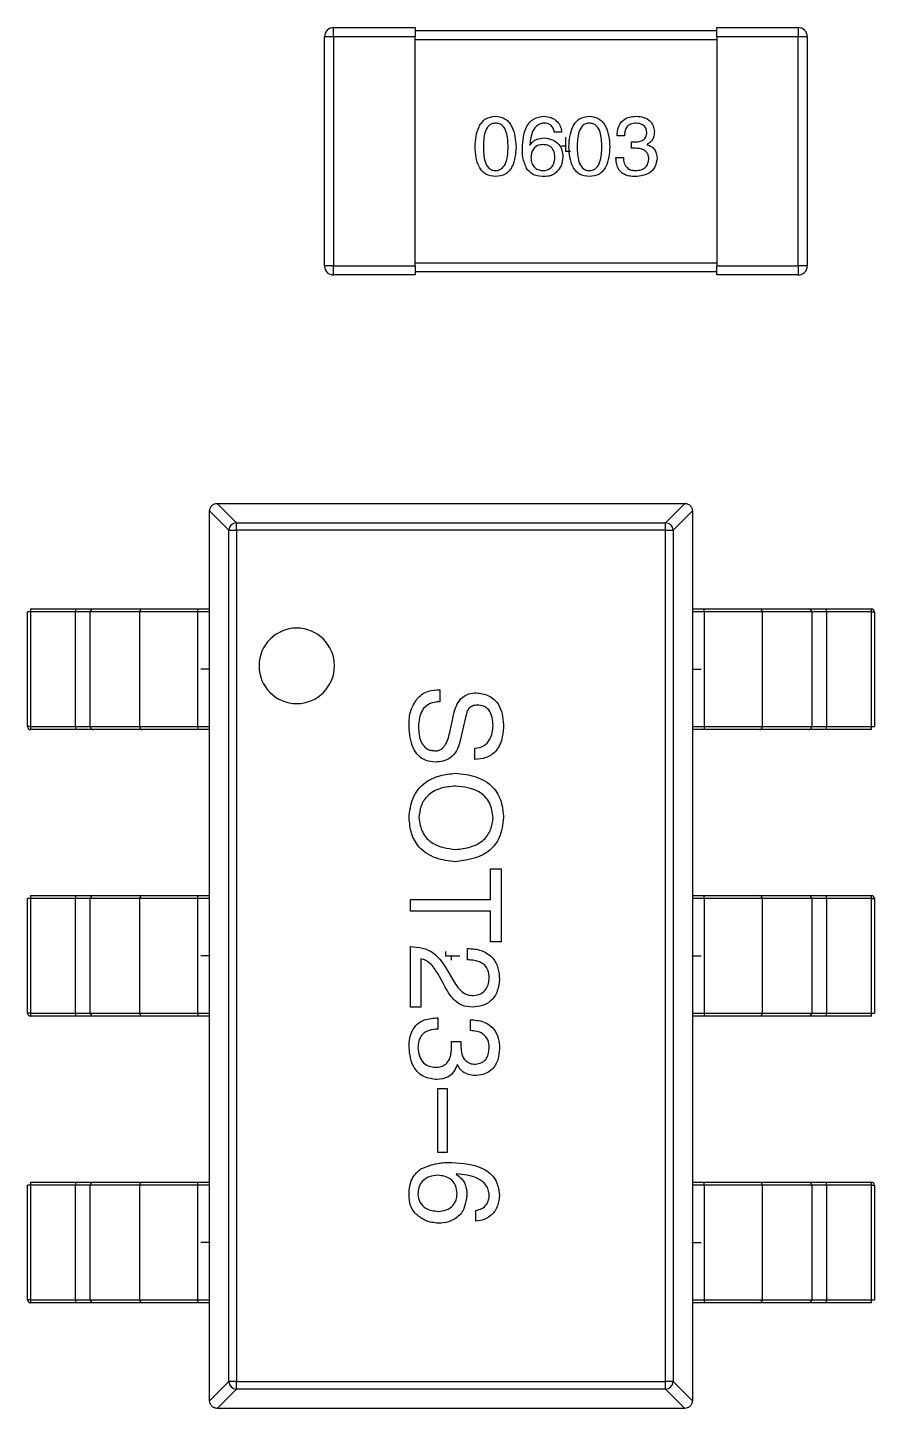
# Model space of a CAD drawing. Header units: millimetres. Extents: x 0 to 841, y 0 to 2287.
# Drawn here: x 305.58 to 311.19, y 326.28 to 335.43 of the extents above; entities that cross this region are included whole.
import ezdxf

# ---------------------------------------------------------------- set-up
doc = ezdxf.new("R2010")
doc.units = ezdxf.units.MM
doc.header["$PDSIZE"] = -1

msp = doc.modelspace()

# ---------------------------------------------------------------- linework, layer by layer
at = {"color": 7, "linetype": 'Continuous', "lineweight": 25}
for p, q in [((307.61, 335.3696), (307.61, 335.4296)), ((307.61, 335.4296), (308.15, 335.4296)), ((308.15, 335.4296), (308.15, 335.3696)), ((308.15, 335.4096), (310.15, 335.4096)), ((310.15, 335.4296), (310.69, 335.4296)), ((310.15, 335.3696), (310.15, 335.4296)), ((310.69, 335.4296), (310.69, 335.3696)), ((307.55, 333.8496), (307.55, 335.3696)), ((307.61, 335.3696), (307.55, 335.3696)), ((307.61, 335.3696), (307.61, 333.8496)), ((308.15, 335.3696), (307.61, 335.3696)), ((308.15, 333.8496), (308.15, 335.3696)), ((310.15, 335.3496), (308.15, 335.3496)), ((310.69, 335.3696), (310.15, 335.3696)), ((310.15, 335.3696), (310.15, 333.8496)), ((310.69, 333.8496), (310.69, 335.3696)), ((310.75, 335.3696), (310.69, 335.3696)), ((310.75, 335.3696), (310.75, 333.8496)), ((309.1211, 334.7372), (309.073, 334.7372)), ((309.5373, 334.7132), (309.4892, 334.7132)), ((309.5854, 334.6717), (309.6116, 334.6717)), ((309.5854, 334.6301), (309.5854, 334.6717)), ((308.9112, 334.652), (308.9134, 334.6498)), ((309.6095, 334.6301), (309.5854, 334.6301)), ((309.6882, 334.6564), (309.6882, 334.6542)), ((309.4805, 334.5689), (309.5308, 334.5689)), ((307.61, 333.8496), (307.55, 333.8496)), ((307.61, 333.7896), (307.61, 333.8496)), ((307.61, 333.8496), (308.15, 333.8496)), ((308.15, 333.8696), (310.15, 333.8696)), ((308.15, 333.8496), (308.15, 333.7896)), ((310.15, 333.8496), (310.69, 333.8496)), ((310.15, 333.7896), (310.15, 333.8496)), ((310.75, 333.8496), (310.69, 333.8496)), ((310.69, 333.8496), (310.69, 333.7896)), ((308.15, 333.7896), (307.61, 333.7896)), ((310.15, 333.8096), (308.15, 333.8096)), ((310.69, 333.7896), (310.15, 333.7896)), ((306.9162, 332.0984), (306.788, 332.2266)), ((306.788, 326.3257), (306.788, 332.2257)), ((306.8371, 332.2757), (306.9652, 332.1475)), ((306.838, 332.2757), (309.938, 332.2757)), ((309.8107, 332.1475), (309.9389, 332.2757)), ((309.988, 332.2266), (309.8598, 332.0984)), ((309.988, 332.2257), (309.988, 326.3257)), ((306.9652, 332.0984), (306.9652, 332.1475)), ((306.9652, 332.1475), (309.8107, 332.1475)), ((309.8107, 332.0984), (309.8107, 332.1475)), ((306.9162, 332.0984), (306.9652, 332.0984)), ((306.9162, 326.453), (306.9162, 332.0984)), ((306.9652, 332.0984), (306.9652, 326.453)), ((309.8107, 332.0984), (306.9652, 332.0984)), ((309.8107, 332.0984), (309.8598, 332.0984)), ((309.8107, 326.453), (309.8107, 332.0984)), ((309.8598, 332.0984), (309.8598, 326.453)), ((305.6011, 331.5757), (305.9001, 331.5757)), ((305.9001, 331.5757), (306.0154, 331.5757)), ((306.0154, 331.5757), (306.3435, 331.5757)), ((306.3435, 331.5757), (306.71, 331.5757)), ((306.71, 331.5557), (306.71, 331.5757)), ((306.71, 331.5757), (306.788, 331.5757)), ((309.988, 331.5757), (310.0659, 331.5757)), ((310.0659, 331.5557), (310.0659, 331.5757)), ((310.0659, 331.5757), (310.4324, 331.5757)), ((310.4324, 331.5757), (310.7605, 331.5757)), ((310.7605, 331.5757), (310.8759, 331.5757)), ((310.8759, 331.5757), (311.1748, 331.5757)), ((305.6001, 331.5557), (305.5811, 331.5557)), ((305.5812, 330.7957), (305.5812, 331.5557)), ((305.899, 331.5557), (305.6001, 331.5557)), ((305.6001, 331.5557), (305.6001, 330.7957)), ((305.9966, 331.5557), (305.899, 331.5557)), ((305.899, 330.7957), (305.899, 331.5557)), ((306.3247, 331.5557), (305.9966, 331.5557)), ((305.9966, 330.7957), (305.9966, 331.5557)), ((306.71, 331.5557), (306.3247, 331.5557)), ((306.3247, 330.7957), (306.3247, 331.5557)), ((306.788, 331.5557), (306.71, 331.5557)), ((306.71, 330.7957), (306.71, 331.5557)), ((310.0659, 331.5557), (309.988, 331.5557)), ((310.0659, 331.5557), (310.0659, 330.7957)), ((310.4512, 331.5557), (310.0659, 331.5557)), ((310.4512, 331.5557), (310.4512, 330.7957)), ((310.7793, 331.5557), (310.4512, 331.5557)), ((310.7793, 331.5557), (310.7793, 330.7957)), ((310.8769, 331.5557), (310.7793, 331.5557)), ((310.8769, 331.5557), (310.8769, 330.7957)), ((311.1758, 331.5557), (310.8769, 331.5557)), ((311.1758, 330.7957), (311.1758, 331.5557)), ((311.1758, 331.5557), (311.1948, 331.5557)), ((311.1948, 331.5557), (311.1948, 330.7957)), ((308.3132, 331.0394), (308.3132, 330.9607)), ((308.382, 330.7672), (308.4083, 330.8918)), ((308.487, 330.8656), (308.4476, 330.6951)), ((305.6001, 330.7957), (305.5811, 330.7957)), ((305.6001, 330.7957), (305.899, 330.7957)), ((305.9001, 330.7757), (305.6011, 330.7757)), ((305.899, 330.7957), (305.9966, 330.7957)), ((306.0154, 330.7757), (305.9001, 330.7757)), ((305.9966, 330.7957), (306.3247, 330.7957)), ((306.3435, 330.7757), (306.0154, 330.7757)), ((306.3247, 330.7957), (306.71, 330.7957)), ((306.71, 330.7757), (306.3435, 330.7757)), ((306.71, 330.7957), (306.71, 330.7757)), ((306.71, 330.7957), (306.788, 330.7957)), ((306.788, 330.7757), (306.71, 330.7757)), ((309.988, 330.7957), (310.0659, 330.7957)), ((310.0659, 330.7757), (309.988, 330.7757)), ((310.0659, 330.7957), (310.4512, 330.7957)), ((310.0659, 330.7957), (310.0659, 330.7757)), ((310.4324, 330.7757), (310.0659, 330.7757)), ((310.7605, 330.7757), (310.4324, 330.7757)), ((310.4512, 330.7957), (310.7793, 330.7957)), ((310.8759, 330.7757), (310.7605, 330.7757)), ((310.7793, 330.7957), (310.8769, 330.7957)), ((311.1748, 330.7757), (310.8759, 330.7757)), ((310.8769, 330.7957), (311.1758, 330.7957)), ((311.1758, 330.7957), (311.1948, 330.7957)), ((308.546, 330.5771), (308.546, 330.6525)), ((308.6509, 329.8532), (308.7198, 329.8532)), ((308.6509, 329.6499), (308.6509, 329.8532)), ((308.7198, 329.8532), (308.7198, 329.368)), ((305.6001, 329.6557), (305.5811, 329.6557)), ((305.5812, 328.8957), (305.5812, 329.6557)), ((305.899, 329.6557), (305.6001, 329.6557)), ((305.6001, 329.6557), (305.6001, 328.8957)), ((305.6011, 329.6757), (305.9001, 329.6757)), ((305.9966, 329.6557), (305.899, 329.6557)), ((305.899, 328.8957), (305.899, 329.6557)), ((305.9001, 329.6757), (306.0154, 329.6757)), ((306.3247, 329.6557), (305.9966, 329.6557)), ((305.9966, 328.8957), (305.9966, 329.6557)), ((306.0154, 329.6757), (306.3435, 329.6757)), ((306.71, 329.6557), (306.3247, 329.6557)), ((306.3247, 328.8957), (306.3247, 329.6557)), ((306.3435, 329.6757), (306.71, 329.6757)), ((306.71, 329.6557), (306.71, 329.6757)), ((306.71, 329.6757), (306.788, 329.6757)), ((306.788, 329.6557), (306.71, 329.6557)), ((306.71, 328.8957), (306.71, 329.6557)), ((308.1198, 329.6499), (308.6509, 329.6499)), ((308.1198, 329.5712), (308.1198, 329.6499)), ((309.988, 329.6757), (310.0659, 329.6757)), ((310.0659, 329.6557), (309.988, 329.6557)), ((310.0659, 329.6557), (310.0659, 329.6757)), ((310.0659, 329.6757), (310.4324, 329.6757)), ((310.4512, 329.6557), (310.0659, 329.6557)), ((310.0659, 329.6557), (310.0659, 328.8957)), ((310.4324, 329.6757), (310.7605, 329.6757)), ((310.4512, 329.6557), (310.4512, 328.8957)), ((310.7793, 329.6557), (310.4512, 329.6557)), ((310.7605, 329.6757), (310.8759, 329.6757)), ((310.7793, 329.6557), (310.7793, 328.8957)), ((310.8769, 329.6557), (310.7793, 329.6557)), ((310.8759, 329.6757), (311.1748, 329.6757)), ((310.8769, 329.6557), (310.8769, 328.8957)), ((311.1758, 329.6557), (310.8769, 329.6557)), ((311.1758, 328.8957), (311.1758, 329.6557)), ((311.1758, 329.6557), (311.1948, 329.6557)), ((311.1948, 329.6557), (311.1948, 328.8957)), ((308.6509, 329.5712), (308.1198, 329.5712)), ((308.6509, 329.368), (308.6509, 329.5712)), ((308.7198, 329.368), (308.6509, 329.368)), ((308.1198, 328.9349), (308.1198, 329.3382)), ((308.4968, 329.2497), (308.4968, 329.3251)), ((308.1886, 329.2562), (308.1886, 328.9349)), ((308.3525, 329.2005), (308.3984, 329.1218)), ((308.3361, 329.0956), (308.3001, 329.1579)), ((308.1886, 328.9349), (308.1198, 328.9349)), ((305.6001, 328.8957), (305.5811, 328.8957)), ((305.6001, 328.8957), (305.899, 328.8957)), ((305.9001, 328.8757), (305.6011, 328.8757)), ((305.899, 328.8957), (305.9966, 328.8957)), ((306.0154, 328.8757), (305.9001, 328.8757)), ((305.9966, 328.8957), (306.3247, 328.8957)), ((306.3435, 328.8757), (306.0154, 328.8757)), ((306.3247, 328.8957), (306.71, 328.8957)), ((306.71, 328.8757), (306.3435, 328.8757)), ((306.71, 328.8957), (306.788, 328.8957)), ((306.71, 328.8957), (306.71, 328.8757)), ((306.788, 328.8757), (306.71, 328.8757)), ((308.3001, 328.8654), (308.3001, 328.7899)), ((308.5165, 328.7801), (308.5165, 328.8522)), ((309.988, 328.8957), (310.0659, 328.8957)), ((310.0659, 328.8757), (309.988, 328.8757)), ((310.0659, 328.8957), (310.4512, 328.8957)), ((310.0659, 328.8957), (310.0659, 328.8757)), ((310.4324, 328.8757), (310.0659, 328.8757)), ((310.7605, 328.8757), (310.4324, 328.8757)), ((310.4512, 328.8957), (310.7793, 328.8957)), ((310.8759, 328.8757), (310.7605, 328.8757)), ((310.7793, 328.8957), (310.8769, 328.8957)), ((311.1748, 328.8757), (310.8759, 328.8757)), ((310.8769, 328.8957), (311.1758, 328.8957)), ((311.1758, 328.8957), (311.1948, 328.8957)), ((308.3919, 328.708), (308.4542, 328.708)), ((308.3919, 328.6719), (308.3919, 328.708)), ((308.4542, 328.708), (308.4542, 328.6686)), ((308.4312, 328.5539), (308.4279, 328.5539)), ((308.3001, 327.9728), (308.3001, 328.3958)), ((308.3001, 328.3958), (308.3624, 328.3958)), ((308.3624, 328.3958), (308.3624, 327.9728)), ((308.3624, 327.9728), (308.3001, 327.9728)), ((308.4247, 327.8307), (308.4214, 327.8275)), ((305.6001, 327.7557), (305.5811, 327.7557)), ((305.5812, 326.9957), (305.5812, 327.7557)), ((305.899, 327.7557), (305.6001, 327.7557)), ((305.6001, 327.7557), (305.6001, 326.9957)), ((305.6011, 327.7757), (305.9001, 327.7757)), ((305.9966, 327.7557), (305.899, 327.7557)), ((305.899, 326.9957), (305.899, 327.7557)), ((305.9001, 327.7757), (306.0154, 327.7757)), ((306.3247, 327.7557), (305.9966, 327.7557)), ((305.9966, 326.9957), (305.9966, 327.7557)), ((306.0154, 327.7757), (306.3435, 327.7757)), ((306.71, 327.7557), (306.3247, 327.7557)), ((306.3247, 326.9957), (306.3247, 327.7557)), ((306.3435, 327.7757), (306.71, 327.7757)), ((306.71, 327.7557), (306.71, 327.7757)), ((306.71, 327.7757), (306.788, 327.7757)), ((306.788, 327.7557), (306.71, 327.7557)), ((306.71, 326.9957), (306.71, 327.7557)), ((309.988, 327.7757), (310.0659, 327.7757)), ((310.0659, 327.7557), (309.988, 327.7557)), ((310.0659, 327.7557), (310.0659, 327.7757)), ((310.0659, 327.7757), (310.4324, 327.7757)), ((310.0659, 327.7557), (310.0659, 326.9957)), ((310.4512, 327.7557), (310.0659, 327.7557)), ((310.4324, 327.7757), (310.7605, 327.7757)), ((310.4512, 327.7557), (310.4512, 326.9957)), ((310.7793, 327.7557), (310.4512, 327.7557)), ((310.7605, 327.7757), (310.8759, 327.7757)), ((310.7793, 327.7557), (310.7793, 326.9957)), ((310.8769, 327.7557), (310.7793, 327.7557)), ((310.8759, 327.7757), (311.1748, 327.7757)), ((310.8769, 327.7557), (310.8769, 326.9957)), ((311.1758, 327.7557), (310.8769, 327.7557)), ((311.1758, 326.9957), (311.1758, 327.7557)), ((311.1758, 327.7557), (311.1948, 327.7557)), ((311.1948, 327.7557), (311.1948, 326.9957)), ((308.5525, 327.516), (308.5525, 327.5881)), ((305.6001, 326.9957), (305.5811, 326.9957)), ((305.6001, 326.9957), (305.899, 326.9957)), ((305.899, 326.9957), (305.9966, 326.9957)), ((305.9966, 326.9957), (306.3247, 326.9957)), ((306.3247, 326.9957), (306.71, 326.9957)), ((306.71, 326.9957), (306.788, 326.9957)), ((306.71, 326.9957), (306.71, 326.9757)), ((309.988, 326.9957), (310.0659, 326.9957)), ((310.0659, 326.9957), (310.0659, 326.9757)), ((310.0659, 326.9957), (310.4512, 326.9957)), ((310.4512, 326.9957), (310.7793, 326.9957)), ((310.7793, 326.9957), (310.8769, 326.9957)), ((310.8769, 326.9957), (311.1758, 326.9957)), ((311.1758, 326.9957), (311.1948, 326.9957)), ((305.9001, 326.9757), (305.6011, 326.9757)), ((306.0154, 326.9757), (305.9001, 326.9757)), ((306.3435, 326.9757), (306.0154, 326.9757)), ((306.71, 326.9757), (306.3435, 326.9757)), ((306.788, 326.9757), (306.71, 326.9757)), ((310.0659, 326.9757), (309.988, 326.9757)), ((310.4324, 326.9757), (310.0659, 326.9757)), ((310.7605, 326.9757), (310.4324, 326.9757)), ((310.8759, 326.9757), (310.7605, 326.9757)), ((311.1748, 326.9757), (310.8759, 326.9757)), ((306.788, 326.3248), (306.9162, 326.453)), ((306.9652, 326.453), (306.9162, 326.453)), ((306.9652, 326.453), (309.8107, 326.453)), ((306.9652, 326.4039), (306.9652, 326.453)), ((309.8598, 326.453), (309.8107, 326.453)), ((309.8107, 326.4039), (309.8107, 326.453)), ((309.8598, 326.453), (309.988, 326.3248)), ((306.9652, 326.4039), (306.8371, 326.2757)), ((309.8107, 326.4039), (306.9652, 326.4039)), ((309.9389, 326.2757), (309.8107, 326.4039)), ((309.938, 326.2757), (306.838, 326.2757))]:
    msp.add_line(p, q, dxfattribs=at)
at = {"color": 7, "linetype": 'Continuous'}
for p, q in [((309.15, 334.6439), (309.15, 334.7031)), ((309.15, 334.6096), (309.15, 334.6688)), ((309.15, 334.6096), (309.15, 334.6688)), ((309.15, 334.6439), (309.1204, 334.6439)), ((309.15, 334.6096), (309.1796, 334.6096)), ((309.15, 334.6096), (309.1796, 334.6096)), ((306.788, 331.1757), (306.788, 331.2053)), ((306.788, 331.1757), (306.7287, 331.1757)), ((309.988, 331.1757), (309.988, 331.1461)), ((309.988, 331.1757), (310.0472, 331.1757)), ((306.788, 329.2757), (306.7287, 329.2757)), ((306.788, 329.2757), (306.788, 329.3053)), ((308.3546, 329.2757), (308.3546, 329.3053)), ((308.3546, 329.2757), (308.4138, 329.2757)), ((308.388, 329.2757), (308.388, 329.2461)), ((308.388, 329.2757), (308.4472, 329.2757)), ((308.388, 329.2757), (308.388, 329.2461)), ((308.388, 329.2757), (308.4472, 329.2757)), ((309.988, 329.2757), (309.988, 329.2461)), ((309.988, 329.2757), (310.0472, 329.2757)), ((306.788, 327.3757), (306.7287, 327.3757)), ((306.788, 327.3757), (306.788, 327.4053)), ((309.988, 327.3757), (309.988, 327.3461)), ((309.988, 327.3757), (310.0472, 327.3757))]:
    msp.add_line(p, q, dxfattribs=at)
at = {"color": 7, "linetype": 'Continuous', "lineweight": 25}
for centre, radius, start, end in [((307.61, 335.3696), 0.06, 90.00001, 180.00001), ((310.69, 335.3696), 0.06, 0.00001, 90.00001), ((307.61, 333.8496), 0.06, 180.00001, 270.00001), ((310.69, 333.8496), 0.06, 270.00001, 0.00001), ((306.9674, 332.0962), 0.0513, 92.4062, 177.5938), ((309.8085, 332.0962), 0.0513, 2.4062, 87.5938), ((305.6964, 331.5607), 0.0965, 171.04481, 182.9634), ((305.9953, 331.5607), 0.0965, 171.04481, 182.9634), ((306.016, 331.5563), 0.0194, 91.83621, 181.72544), ((306.3442, 331.5563), 0.0194, 91.83621, 181.72544), ((310.4318, 331.5563), 0.0194, 358.27457, 88.16379), ((310.7599, 331.5563), 0.0194, 358.27457, 88.16379), ((310.7806, 331.5607), 0.0965, 357.0366, 8.95519), ((311.1748, 331.5557), 0.02, 0, 90), ((311.0795, 331.5607), 0.0965, 357.0366, 8.95519), ((307.3652, 331.1984), 0.25, 90, 270), ((307.3652, 331.1984), 0.25, 270, 90), ((305.6011, 330.7957), 0.02, 180, 270), ((305.6964, 330.7907), 0.0965, 177.0366, 188.95519), ((305.9953, 330.7907), 0.0965, 177.0366, 188.95519), ((306.016, 330.7951), 0.0194, 178.27457, 268.16379), ((306.3442, 330.7951), 0.0194, 178.27457, 268.16379), ((310.4318, 330.7951), 0.0194, 271.83621, 1.72544), ((310.7599, 330.7951), 0.0194, 271.83621, 1.72544), ((310.7806, 330.7907), 0.0965, 351.04481, 2.9634), ((311.0795, 330.7907), 0.0965, 351.04481, 2.9634), ((305.6964, 329.6607), 0.0965, 171.04481, 182.9634), ((305.9953, 329.6607), 0.0965, 171.04481, 182.9634), ((306.016, 329.6563), 0.0194, 91.83621, 181.72544), ((306.3442, 329.6563), 0.0194, 91.83621, 181.72544), ((310.4318, 329.6563), 0.0194, 358.27457, 88.16379), ((310.7599, 329.6563), 0.0194, 358.27457, 88.16379), ((310.7806, 329.6607), 0.0965, 357.0366, 8.95519), ((311.1748, 329.6557), 0.02, 0, 90), ((311.0795, 329.6607), 0.0965, 357.0366, 8.95519), ((305.6011, 328.8957), 0.02, 180, 270), ((305.6964, 328.8907), 0.0965, 177.0366, 188.95519), ((305.9953, 328.8907), 0.0965, 177.0366, 188.95519), ((306.016, 328.8951), 0.0194, 178.27457, 268.16379), ((306.3442, 328.8951), 0.0194, 178.27457, 268.16379), ((310.4318, 328.8951), 0.0194, 271.83621, 1.72544), ((310.7599, 328.8951), 0.0194, 271.83621, 1.72544), ((310.7806, 328.8907), 0.0965, 351.04481, 2.9634), ((311.0795, 328.8907), 0.0965, 351.04481, 2.9634), ((305.6964, 327.7607), 0.0965, 171.04481, 182.9634), ((305.9953, 327.7607), 0.0965, 171.04481, 182.9634), ((306.016, 327.7563), 0.0194, 91.83621, 181.72544), ((306.3442, 327.7563), 0.0194, 91.83621, 181.72544), ((310.4318, 327.7563), 0.0194, 358.27457, 88.16379), ((310.7599, 327.7563), 0.0194, 358.27457, 88.16379), ((310.7806, 327.7607), 0.0965, 357.0366, 8.95519), ((311.1748, 327.7557), 0.02, 0, 90), ((311.0795, 327.7607), 0.0965, 357.0366, 8.95519), ((305.6011, 326.9957), 0.02, 180, 270), ((305.6964, 326.9907), 0.0965, 177.0366, 188.95519), ((305.9953, 326.9907), 0.0965, 177.0366, 188.95519), ((306.016, 326.9951), 0.0194, 178.27457, 268.16379), ((306.3442, 326.9951), 0.0194, 178.27457, 268.16379), ((310.4318, 326.9951), 0.0194, 271.83621, 1.72544), ((310.7599, 326.9951), 0.0194, 271.83621, 1.72544), ((310.7806, 326.9907), 0.0965, 351.04481, 2.9634), ((311.0795, 326.9907), 0.0965, 351.04481, 2.9634), ((306.9674, 326.4551), 0.0513, 182.4062, 267.5938), ((309.8085, 326.4551), 0.0513, 272.4062, 357.5938)]:
    msp.add_arc(centre, radius, start, end, dxfattribs=at)
for points, knots in [([(308.5479, 334.6389), (308.5509, 334.6855), (308.5548, 334.7439), (308.5911, 334.8024), (308.6255, 334.8341), (308.6603, 334.8389), (308.6834, 334.8421)], [0, 0, 0, 0, 0.500012, 0.625693, 0.751201, 1, 1, 1, 1]), ([(308.6834, 334.7962), (308.6751, 334.7955), (308.6586, 334.7942), (308.6305, 334.7751), (308.6046, 334.7213), (308.6034, 334.6719), (308.6025, 334.6389)], [0, 0, 0, 0, 0.125131, 0.250047, 0.49906, 1, 1, 1, 1]), ([(308.6834, 334.8421), (308.7063, 334.8385), (308.7408, 334.8331), (308.7746, 334.8012), (308.811, 334.7432), (308.8154, 334.6852), (308.8189, 334.6389)], [0, 0, 0, 0, 0.248785, 0.374282, 0.499955, 1, 1, 1, 1]), ([(308.7665, 334.6389), (308.7656, 334.6722), (308.7643, 334.722), (308.7372, 334.7758), (308.7084, 334.7942), (308.6917, 334.7956), (308.6834, 334.7962)], [0, 0, 0, 0, 0.500906, 0.749819, 0.874781, 1, 1, 1, 1]), ([(308.8609, 334.6301), (308.8643, 334.6791), (308.8685, 334.7403), (308.9079, 334.801), (308.9447, 334.8333), (308.981, 334.8386), (309.0052, 334.8421)], [0, 0, 0, 0, 0.499644, 0.625328, 0.750848, 1, 1, 1, 1]), ([(309.0052, 334.7962), (308.9973, 334.7953), (308.9815, 334.7934), (308.9529, 334.7786), (308.9191, 334.7318), (308.9144, 334.6839), (308.9112, 334.652)], [0, 0, 0, 0, 0.125456, 0.250769, 0.499842, 1, 1, 1, 1]), ([(309.0052, 334.8421), (309.0213, 334.8402), (309.0535, 334.8364), (309.093, 334.8113), (309.1148, 334.7749), (309.119, 334.7498), (309.1211, 334.7372)], [0, 0, 0, 0, 0.280542, 0.559408, 0.779403, 1, 1, 1, 1]), ([(309.073, 334.7372), (309.0708, 334.7463), (309.0664, 334.7643), (309.0493, 334.785), (309.0271, 334.795), (309.0125, 334.7958), (309.0052, 334.7962)], [0, 0, 0, 0, 0.280442, 0.5594108, 0.7795263, 1, 1, 1, 1]), ([(309.1696, 334.6389), (309.1727, 334.6855), (309.1765, 334.7439), (309.2128, 334.8024), (309.2472, 334.8341), (309.282, 334.8389), (309.3052, 334.8421)], [0, 0, 0, 0, 0.500012, 0.625693, 0.751201, 1, 1, 1, 1]), ([(309.3052, 334.7962), (309.2969, 334.7955), (309.2804, 334.7942), (309.2522, 334.7751), (309.2264, 334.7213), (309.2251, 334.6719), (309.2243, 334.6389)], [0, 0, 0, 0, 0.125131, 0.250047, 0.49906, 1, 1, 1, 1]), ([(309.3052, 334.8421), (309.3281, 334.8385), (309.3626, 334.8331), (309.3964, 334.8012), (309.4328, 334.7432), (309.4372, 334.6852), (309.4407, 334.6389)], [0, 0, 0, 0, 0.248785, 0.374282, 0.499955, 1, 1, 1, 1]), ([(309.3882, 334.6389), (309.3873, 334.6722), (309.3861, 334.722), (309.3589, 334.7758), (309.3301, 334.7942), (309.3135, 334.7956), (309.3052, 334.7962)], [0, 0, 0, 0, 0.5009062, 0.7498189, 0.8747814, 1, 1, 1, 1]), ([(309.4892, 334.7132), (309.4906, 334.7325), (309.4934, 334.7708), (309.5247, 334.818), (309.5708, 334.8391), (309.6009, 334.8411), (309.616, 334.8421)], [0, 0, 0, 0, 0.280713, 0.558959, 0.779032, 1, 1, 1, 1]), ([(309.6138, 334.7962), (309.6017, 334.7954), (309.5775, 334.7938), (309.5502, 334.7708), (309.5392, 334.7414), (309.538, 334.7226), (309.5373, 334.7132)], [0, 0, 0, 0, 0.280338, 0.55806, 0.778671, 1, 1, 1, 1]), ([(309.686, 334.735), (309.6845, 334.7449), (309.6815, 334.7646), (309.6555, 334.792), (309.6296, 334.7946), (309.6138, 334.7962)], [0, 0, 0, 0, 0.2810787, 0.5603094, 1, 1, 1, 1]), ([(309.616, 334.8421), (309.6325, 334.8407), (309.6654, 334.8378), (309.7077, 334.8153), (309.7312, 334.7782), (309.7346, 334.7524), (309.7362, 334.7394)], [0, 0, 0, 0, 0.280832, 0.559816, 0.77948, 1, 1, 1, 1]), ([(308.9134, 334.6498), (308.9191, 334.6583), (308.9304, 334.6754), (308.9628, 334.6946), (308.9891, 334.6967), (309.0052, 334.6979)], [0, 0, 0, 0, 0.280289, 0.5603454, 1, 1, 1, 1]), ([(309.0052, 334.6979), (309.0236, 334.6955), (309.0602, 334.6907), (309.1044, 334.6602), (309.1258, 334.6166), (309.1285, 334.5877), (309.1298, 334.5733)], [0, 0, 0, 0, 0.280617, 0.559274, 0.779238, 1, 1, 1, 1]), ([(309.6116, 334.6717), (309.6219, 334.6724), (309.6424, 334.674), (309.669, 334.6876), (309.6836, 334.7108), (309.6852, 334.7269), (309.686, 334.735)], [0, 0, 0, 0, 0.280943, 0.559927, 0.779511, 1, 1, 1, 1]), ([(309.7362, 334.7394), (309.7358, 334.7299), (309.7348, 334.7108), (309.7245, 334.6857), (309.7081, 334.667), (309.6948, 334.6599), (309.6882, 334.6564)], [0, 0, 0, 0, 0.280228, 0.559846, 0.779841, 1, 1, 1, 1]), ([(308.6834, 334.4421), (308.6608, 334.4451), (308.6267, 334.4496), (308.5921, 334.4794), (308.555, 334.5359), (308.5511, 334.5931), (308.5479, 334.6389)], [0, 0, 0, 0, 0.249123, 0.374635, 0.500323, 1, 1, 1, 1]), ([(308.6025, 334.6389), (308.6034, 334.6059), (308.6047, 334.5564), (308.6305, 334.5026), (308.6586, 334.4836), (308.6751, 334.4822), (308.6834, 334.4815)], [0, 0, 0, 0, 0.5008962, 0.7499062, 0.8748636, 1, 1, 1, 1]), ([(308.8189, 334.6389), (308.8158, 334.5931), (308.8118, 334.5359), (308.7748, 334.4794), (308.7401, 334.4496), (308.7061, 334.4451), (308.6834, 334.4421)], [0, 0, 0, 0, 0.499687, 0.625352, 0.750869, 1, 1, 1, 1]), ([(308.6834, 334.4815), (308.6917, 334.4824), (308.7082, 334.4842), (308.7368, 334.5026), (308.7642, 334.556), (308.7656, 334.6057), (308.7665, 334.6389)], [0, 0, 0, 0, 0.125208, 0.250259, 0.499246, 1, 1, 1, 1]), ([(308.8894, 334.4946), (308.8795, 334.519), (308.8619, 334.5626), (308.8612, 334.6094), (308.8609, 334.6301)], [0, 0, 0, 0, 0.558783, 1, 1, 1, 1]), ([(308.9987, 334.6542), (308.9862, 334.653), (308.9615, 334.6506), (308.9331, 334.6277), (308.9207, 334.5979), (308.9187, 334.5786), (308.9178, 334.5689)], [0, 0, 0, 0, 0.280297, 0.558545, 0.778963, 1, 1, 1, 1]), ([(309.0773, 334.5711), (309.0761, 334.5831), (309.0736, 334.607), (309.0551, 334.6368), (309.027, 334.6518), (309.0081, 334.6534), (308.9987, 334.6542)], [0, 0, 0, 0, 0.280784, 0.559454, 0.779294, 1, 1, 1, 1]), ([(309.3052, 334.4421), (309.2825, 334.4451), (309.2485, 334.4496), (309.2138, 334.4794), (309.1767, 334.5359), (309.1728, 334.5931), (309.1696, 334.6389)], [0, 0, 0, 0, 0.249123, 0.374635, 0.500323, 1, 1, 1, 1]), ([(309.2243, 334.6389), (309.2251, 334.6059), (309.2264, 334.5564), (309.2522, 334.5026), (309.2804, 334.4836), (309.2969, 334.4822), (309.3052, 334.4815)], [0, 0, 0, 0, 0.500896, 0.749906, 0.874864, 1, 1, 1, 1]), ([(309.4407, 334.6389), (309.4375, 334.5931), (309.4335, 334.5359), (309.3965, 334.4794), (309.3618, 334.4496), (309.3278, 334.4451), (309.3052, 334.4421)], [0, 0, 0, 0, 0.499687, 0.625352, 0.750869, 1, 1, 1, 1]), ([(309.3052, 334.4815), (309.3134, 334.4824), (309.3299, 334.4842), (309.3585, 334.5026), (309.3859, 334.556), (309.3873, 334.6057), (309.3882, 334.6389)], [0, 0, 0, 0, 0.125208, 0.250259, 0.499246, 1, 1, 1, 1]), ([(309.6991, 334.558), (309.6986, 334.5662), (309.6977, 334.5826), (309.6863, 334.6052), (309.6573, 334.6275), (309.6292, 334.629), (309.6095, 334.6301)], [0, 0, 0, 0, 0.18739, 0.374072, 0.56088, 1, 1, 1, 1]), ([(309.6882, 334.6542), (309.6987, 334.6502), (309.7198, 334.6423), (309.7488, 334.6119), (309.7519, 334.5825), (309.7537, 334.5646)], [0, 0, 0, 0, 0.2812566, 0.5614026, 1, 1, 1, 1]), ([(308.9921, 334.4421), (308.9692, 334.4451), (308.9282, 334.4504), (308.9013, 334.4811), (308.8894, 334.4946)], [0, 0, 0, 0, 0.559584, 1, 1, 1, 1]), ([(308.9178, 334.5689), (308.9191, 334.5563), (308.9217, 334.531), (308.9412, 334.4996), (308.971, 334.484), (308.9909, 334.4823), (309.0008, 334.4815)], [0, 0, 0, 0, 0.280779, 0.559503, 0.779325, 1, 1, 1, 1]), ([(309.0008, 334.4815), (309.0132, 334.4832), (309.0378, 334.4867), (309.0713, 334.5196), (309.075, 334.5515), (309.0773, 334.5711)], [0, 0, 0, 0, 0.280776, 0.559966, 1, 1, 1, 1]), ([(309.1298, 334.5733), (309.1277, 334.5527), (309.1239, 334.516), (309.1007, 334.4875), (309.0905, 334.4749)], [0, 0, 0, 0, 0.5591801, 1, 1, 1, 1]), ([(309.5395, 334.4553), (309.5286, 334.4619), (309.5069, 334.4753), (309.4849, 334.5166), (309.4822, 334.5491), (309.4805, 334.5689)], [0, 0, 0, 0, 0.279474, 0.559495, 1, 1, 1, 1]), ([(309.5308, 334.5689), (309.5317, 334.5561), (309.5336, 334.5305), (309.553, 334.4983), (309.5836, 334.4832), (309.6037, 334.482), (309.6138, 334.4815)], [0, 0, 0, 0, 0.280929, 0.559406, 0.779167, 1, 1, 1, 1]), ([(309.7537, 334.5646), (309.7511, 334.5448), (309.746, 334.5055), (309.6946, 334.4506), (309.6431, 334.4454), (309.6116, 334.4421)], [0, 0, 0, 0, 0.28105, 0.560203, 1, 1, 1, 1]), ([(309.6138, 334.4815), (309.6258, 334.4827), (309.6496, 334.4852), (309.6795, 334.5027), (309.6957, 334.5299), (309.698, 334.5486), (309.6991, 334.558)], [0, 0, 0, 0, 0.280836, 0.559683, 0.779441, 1, 1, 1, 1]), ([(309.0905, 334.4749), (309.0831, 334.468), (309.0685, 334.4541), (309.0336, 334.4428), (309.0078, 334.4424), (308.9921, 334.4421)], [0, 0, 0, 0, 0.279388, 0.559544, 1, 1, 1, 1]), ([(309.6116, 334.4421), (309.5977, 334.4424), (309.5729, 334.4429), (309.5497, 334.4515), (309.5395, 334.4553)], [0, 0, 0, 0, 0.560492, 1, 1, 1, 1]), ([(306.788, 332.2266), (306.7889, 332.2335), (306.7909, 332.2478), (306.8042, 332.2642), (306.8205, 332.2738), (306.8317, 332.2751), (306.8371, 332.2757)], [0, 0, 0, 0, 0.271004, 0.562201, 0.788976, 1, 1, 1, 1]), ([(306.788, 332.2266), (306.788, 332.2264), (306.788, 332.2261), (306.788, 332.2258), (306.788, 332.2257)], [0, 0, 0, 0, 0.560507, 1, 1, 1, 1]), ([(306.838, 332.2757), (306.8378, 332.2757), (306.8375, 332.2757), (306.8372, 332.2757), (306.8371, 332.2757)], [0, 0, 0, 0, 0.5594287, 1, 1, 1, 1]), ([(309.9389, 332.2757), (309.9387, 332.2757), (309.9384, 332.2757), (309.9381, 332.2757), (309.938, 332.2757)], [0, 0, 0, 0, 0.560507, 1, 1, 1, 1]), ([(309.9389, 332.2757), (309.9458, 332.2747), (309.9601, 332.2727), (309.9765, 332.2595), (309.9861, 332.2431), (309.9874, 332.232), (309.988, 332.2266)], [0, 0, 0, 0, 0.271004, 0.562201, 0.788976, 1, 1, 1, 1]), ([(309.988, 332.2257), (309.988, 332.2258), (309.988, 332.2262), (309.988, 332.2265), (309.988, 332.2266)], [0, 0, 0, 0, 0.559429, 1, 1, 1, 1]), ([(308.1624, 330.9771), (308.173, 330.9889), (308.1944, 331.0126), (308.2472, 331.0371), (308.2882, 331.0385), (308.3132, 331.0394)], [0, 0, 0, 0, 0.280017, 0.560188, 1, 1, 1, 1]), ([(308.4083, 330.8918), (308.4145, 330.9104), (308.4268, 330.9475), (308.4612, 330.9914), (308.5064, 331.0163), (308.5371, 331.0186), (308.5525, 331.0197)], [0, 0, 0, 0, 0.280633, 0.560163, 0.77988, 1, 1, 1, 1]), ([(308.5525, 331.0197), (308.5818, 331.0159), (308.6403, 331.0084), (308.7231, 330.9333), (308.7312, 330.8567), (308.7361, 330.8099)], [0, 0, 0, 0, 0.281149, 0.5603982, 1, 1, 1, 1]), ([(308.1099, 330.7967), (308.1104, 330.8335), (308.1113, 330.8988), (308.1468, 330.9532), (308.1624, 330.9771)], [0, 0, 0, 0, 0.5618323, 1, 1, 1, 1]), ([(308.3132, 330.9607), (308.2901, 330.9584), (308.2441, 330.9539), (308.1802, 330.8934), (308.1753, 330.8334), (308.1722, 330.7967)], [0, 0, 0, 0, 0.281068, 0.5599516, 1, 1, 1, 1]), ([(308.5624, 330.9377), (308.5515, 330.9369), (308.5297, 330.9353), (308.4967, 330.9105), (308.4907, 330.8826), (308.487, 330.8656)], [0, 0, 0, 0, 0.281065, 0.560857, 1, 1, 1, 1]), ([(308.6673, 330.8033), (308.6661, 330.8213), (308.6637, 330.8572), (308.6443, 330.9053), (308.6052, 330.9345), (308.5767, 330.9367), (308.5624, 330.9377)], [0, 0, 0, 0, 0.281258, 0.560741, 0.779851, 1, 1, 1, 1]), ([(308.2837, 330.5607), (308.2631, 330.5626), (308.222, 330.5664), (308.168, 330.6009), (308.1192, 330.678), (308.1137, 330.7478), (308.1099, 330.7967)], [0, 0, 0, 0, 0.186972, 0.373347, 0.560154, 1, 1, 1, 1]), ([(308.1722, 330.7967), (308.1743, 330.7607), (308.177, 330.7157), (308.2038, 330.6694), (308.2229, 330.6505), (308.2473, 330.6387), (308.265, 330.637), (308.2738, 330.6361)], [0, 0, 0, 0, 0.499082, 0.624446, 0.749632, 0.874738, 1, 1, 1, 1]), ([(308.2738, 330.6361), (308.2818, 330.6354), (308.2977, 330.634), (308.3207, 330.6422), (308.3391, 330.6576), (308.3667, 330.6966), (308.3752, 330.7359), (308.382, 330.7672)], [0, 0, 0, 0, 0.1251316, 0.2500508, 0.3751004, 0.5004189, 1, 1, 1, 1]), ([(308.7361, 330.8099), (308.7347, 330.778), (308.7318, 330.7145), (308.6928, 330.6306), (308.6211, 330.5844), (308.571, 330.5795), (308.546, 330.5771)], [0, 0, 0, 0, 0.281051, 0.56001, 0.779449, 1, 1, 1, 1]), ([(308.546, 330.6525), (308.5663, 330.6555), (308.6069, 330.6616), (308.6587, 330.7189), (308.664, 330.7713), (308.6673, 330.8033)], [0, 0, 0, 0, 0.280336, 0.559431, 1, 1, 1, 1]), ([(308.4476, 330.6951), (308.4412, 330.6743), (308.4285, 330.6328), (308.3868, 330.5863), (308.3348, 330.5636), (308.3007, 330.5616), (308.2837, 330.5607)], [0, 0, 0, 0, 0.280441, 0.559451, 0.779474, 1, 1, 1, 1]), ([(308.1099, 330.1913), (308.1146, 330.2362), (308.1239, 330.3256), (308.2065, 330.4281), (308.3134, 330.4746), (308.3832, 330.4824), (308.4181, 330.4864)], [0, 0, 0, 0, 0.280263, 0.55858, 0.778975, 1, 1, 1, 1]), ([(308.4181, 330.4864), (308.4636, 330.4817), (308.5544, 330.4724), (308.6689, 330.405), (308.7272, 330.2988), (308.7332, 330.2272), (308.7361, 330.1913)], [0, 0, 0, 0, 0.2808527, 0.5596275, 0.7793469, 1, 1, 1, 1]), ([(308.4181, 330.4011), (308.3845, 330.3981), (308.3176, 330.3922), (308.2318, 330.3462), (308.1843, 330.2704), (308.1784, 330.2177), (308.1755, 330.1913)], [0, 0, 0, 0, 0.280886, 0.559907, 0.779495, 1, 1, 1, 1]), ([(308.6673, 330.1913), (308.6628, 330.2256), (308.6537, 330.294), (308.5613, 330.3863), (308.4725, 330.3955), (308.4181, 330.4011)], [0, 0, 0, 0, 0.280748, 0.559819, 1, 1, 1, 1]), ([(308.4181, 329.8995), (308.3738, 329.9047), (308.2856, 329.9151), (308.1759, 329.9834), (308.1198, 330.0867), (308.1132, 330.1564), (308.1099, 330.1913)], [0, 0, 0, 0, 0.280766, 0.559553, 0.779356, 1, 1, 1, 1]), ([(308.1755, 330.1913), (308.1804, 330.1579), (308.1902, 330.0912), (308.2781, 329.9992), (308.365, 329.9882), (308.4181, 329.9814)], [0, 0, 0, 0, 0.280824, 0.560143, 1, 1, 1, 1]), ([(308.7361, 330.1913), (308.7311, 330.1459), (308.7212, 330.0554), (308.6078, 329.9255), (308.4901, 329.9094), (308.4181, 329.8995)], [0, 0, 0, 0, 0.281135, 0.560381, 1, 1, 1, 1]), ([(308.4181, 329.9814), (308.4519, 329.9849), (308.5193, 329.9917), (308.6061, 330.0369), (308.6566, 330.1116), (308.6637, 330.1647), (308.6673, 330.1913)], [0, 0, 0, 0, 0.2808823, 0.5600671, 0.7796159, 1, 1, 1, 1]), ([(308.1198, 329.3382), (308.1463, 329.3361), (308.1993, 329.3318), (308.2888, 329.2923), (308.3284, 329.2353), (308.3525, 329.2005)], [0, 0, 0, 0, 0.281037, 0.561511, 1, 1, 1, 1]), ([(308.4968, 329.3251), (308.5281, 329.3229), (308.5904, 329.3185), (308.6676, 329.2692), (308.7037, 329.1952), (308.7078, 329.1463), (308.7099, 329.1218)], [0, 0, 0, 0, 0.28072, 0.559084, 0.779116, 1, 1, 1, 1]), ([(308.3001, 329.1579), (308.2847, 329.1823), (308.2633, 329.2164), (308.2215, 329.2475), (308.1996, 329.2533), (308.1886, 329.2562)], [0, 0, 0, 0, 0.559626, 0.779993, 1, 1, 1, 1]), ([(308.6411, 329.1317), (308.6402, 329.1449), (308.6386, 329.1713), (308.6202, 329.2077), (308.5735, 329.2436), (308.5284, 329.2472), (308.4968, 329.2497)], [0, 0, 0, 0, 0.187355, 0.374008, 0.560834, 1, 1, 1, 1]), ([(308.5329, 328.9349), (308.5074, 328.9372), (308.4563, 328.9417), (308.384, 329.0024), (308.3543, 329.0602), (308.3361, 329.0956)], [0, 0, 0, 0, 0.278936, 0.55895, 1, 1, 1, 1]), ([(308.3984, 329.1218), (308.4161, 329.0915), (308.4407, 329.0493), (308.4948, 329.0151), (308.5224, 329.0141), (308.5361, 329.0136)], [0, 0, 0, 0, 0.559716, 0.780121, 1, 1, 1, 1]), ([(308.7099, 329.1218), (308.707, 329.095), (308.7011, 329.0414), (308.6586, 328.9756), (308.596, 328.9422), (308.5539, 328.9374), (308.5329, 328.9349)], [0, 0, 0, 0, 0.280638, 0.559382, 0.779283, 1, 1, 1, 1]), ([(308.5361, 329.0136), (308.5527, 329.0158), (308.5858, 329.0203), (308.6226, 329.0524), (308.6381, 329.0927), (308.6401, 329.1187), (308.6411, 329.1317)], [0, 0, 0, 0, 0.280293, 0.558564, 0.778935, 1, 1, 1, 1]), ([(308.1296, 328.7768), (308.1396, 328.7931), (308.1596, 328.8258), (308.2216, 328.8588), (308.2703, 328.8629), (308.3001, 328.8654)], [0, 0, 0, 0, 0.279474, 0.559495, 1, 1, 1, 1]), ([(308.5165, 328.8522), (308.5454, 328.8502), (308.603, 328.846), (308.6736, 328.7991), (308.7053, 328.7299), (308.7084, 328.6847), (308.7099, 328.6621)], [0, 0, 0, 0, 0.280713, 0.558959, 0.779032, 1, 1, 1, 1]), ([(308.1099, 328.6686), (308.1103, 328.6895), (308.1111, 328.7267), (308.1239, 328.7615), (308.1296, 328.7768)], [0, 0, 0, 0, 0.560492, 1, 1, 1, 1]), ([(308.3001, 328.7899), (308.2808, 328.7885), (308.2424, 328.7857), (308.1941, 328.7565), (308.1714, 328.7107), (308.1698, 328.6805), (308.1689, 328.6654)], [0, 0, 0, 0, 0.280929, 0.559406, 0.779167, 1, 1, 1, 1]), ([(308.6411, 328.6654), (308.6398, 328.6836), (308.6374, 328.7198), (308.6028, 328.7608), (308.5589, 328.7773), (308.5306, 328.7792), (308.5165, 328.7801)], [0, 0, 0, 0, 0.280338, 0.55806, 0.778671, 1, 1, 1, 1]), ([(308.2935, 328.4555), (308.2639, 328.4594), (308.2049, 328.4671), (308.1226, 328.5442), (308.1147, 328.6214), (308.1099, 328.6686)], [0, 0, 0, 0, 0.28105, 0.560203, 1, 1, 1, 1]), ([(308.1689, 328.6654), (308.1708, 328.6474), (308.1745, 328.6118), (308.2008, 328.5669), (308.2416, 328.5425), (308.2696, 328.5392), (308.2837, 328.5375)], [0, 0, 0, 0, 0.2808358, 0.559683, 0.7794414, 1, 1, 1, 1]), ([(308.2837, 328.5375), (308.296, 328.5382), (308.3205, 328.5396), (308.3545, 328.5566), (308.3879, 328.6002), (308.3902, 328.6424), (308.3919, 328.6719)], [0, 0, 0, 0, 0.18739, 0.374072, 0.56088, 1, 1, 1, 1]), ([(308.4542, 328.6686), (308.4553, 328.6532), (308.4577, 328.6225), (308.478, 328.5826), (308.5129, 328.5607), (308.5371, 328.5583), (308.5493, 328.5572)], [0, 0, 0, 0, 0.280943, 0.559927, 0.779511, 1, 1, 1, 1]), ([(308.5493, 328.5572), (308.5641, 328.5594), (308.5937, 328.5638), (308.6346, 328.6029), (308.6386, 328.6416), (308.6411, 328.6654)], [0, 0, 0, 0, 0.281079, 0.560309, 1, 1, 1, 1]), ([(308.7099, 328.6621), (308.7077, 328.6373), (308.7034, 328.588), (308.6696, 328.5246), (308.614, 328.4893), (308.5752, 328.4843), (308.5558, 328.4817)], [0, 0, 0, 0, 0.280832, 0.559816, 0.77948, 1, 1, 1, 1]), ([(308.4279, 328.5539), (308.422, 328.538), (308.4101, 328.5064), (308.3645, 328.4629), (308.3204, 328.4583), (308.2935, 328.4555)], [0, 0, 0, 0, 0.2812566, 0.5614026, 1, 1, 1, 1]), ([(308.5558, 328.4817), (308.5415, 328.4825), (308.5129, 328.4839), (308.4753, 328.4994), (308.4471, 328.524), (308.4365, 328.5439), (308.4312, 328.5539)], [0, 0, 0, 0, 0.280228, 0.559846, 0.779841, 1, 1, 1, 1]), ([(308.1886, 327.8635), (308.2251, 327.8783), (308.2905, 327.9047), (308.3609, 327.9057), (308.3919, 327.9062)], [0, 0, 0, 0, 0.558783, 1, 1, 1, 1]), ([(308.3919, 327.9062), (308.4653, 327.9012), (308.5572, 327.8949), (308.6482, 327.8358), (308.6967, 327.7806), (308.7046, 327.726), (308.7099, 327.6898)], [0, 0, 0, 0, 0.499644, 0.625328, 0.750848, 1, 1, 1, 1]), ([(308.1099, 327.7094), (308.1144, 327.7438), (308.1223, 327.8052), (308.1683, 327.8457), (308.1886, 327.8635)], [0, 0, 0, 0, 0.559584, 1, 1, 1, 1]), ([(308.3001, 327.8209), (308.2811, 327.819), (308.2432, 327.8151), (308.1961, 327.7857), (308.1727, 327.7411), (308.1702, 327.7113), (308.1689, 327.6963)], [0, 0, 0, 0, 0.280779, 0.559503, 0.779325, 1, 1, 1, 1]), ([(308.4279, 327.6996), (308.4262, 327.7182), (308.4226, 327.7554), (308.3882, 327.7979), (308.3436, 327.8166), (308.3146, 327.8195), (308.3001, 327.8209)], [0, 0, 0, 0, 0.2802975, 0.558545, 0.7789634, 1, 1, 1, 1]), ([(308.4214, 327.8275), (308.4342, 327.819), (308.4598, 327.802), (308.4886, 327.7534), (308.4917, 327.7139), (308.4935, 327.6898)], [0, 0, 0, 0, 0.280289, 0.560345, 1, 1, 1, 1]), ([(308.6411, 327.6898), (308.6396, 327.7016), (308.6368, 327.7253), (308.6146, 327.7683), (308.5444, 327.819), (308.4726, 327.826), (308.4247, 327.8307)], [0, 0, 0, 0, 0.125456, 0.250769, 0.499842, 1, 1, 1, 1]), ([(308.1591, 327.5619), (308.1487, 327.5729), (308.1278, 327.5948), (308.1109, 327.6472), (308.1103, 327.6858), (308.1099, 327.7094)], [0, 0, 0, 0, 0.279388, 0.559544, 1, 1, 1, 1]), ([(308.1689, 327.6963), (308.1716, 327.6778), (308.1768, 327.6409), (308.226, 327.5906), (308.274, 327.585), (308.3034, 327.5816)], [0, 0, 0, 0, 0.280776, 0.559966, 1, 1, 1, 1]), ([(308.3034, 327.5816), (308.3214, 327.5835), (308.3572, 327.5872), (308.4019, 327.615), (308.4244, 327.6571), (308.4268, 327.6854), (308.4279, 327.6996)], [0, 0, 0, 0, 0.280784, 0.559454, 0.779294, 1, 1, 1, 1]), ([(308.4935, 327.6898), (308.4899, 327.6622), (308.4828, 327.6073), (308.4369, 327.541), (308.3716, 327.5089), (308.3283, 327.5049), (308.3066, 327.5029)], [0, 0, 0, 0, 0.280617, 0.559274, 0.779238, 1, 1, 1, 1]), ([(308.7099, 327.6898), (308.7071, 327.6656), (308.7014, 327.6174), (308.6637, 327.5581), (308.609, 327.5254), (308.5714, 327.5191), (308.5525, 327.516)], [0, 0, 0, 0, 0.280542, 0.559408, 0.779403, 1, 1, 1, 1]), ([(308.5525, 327.5881), (308.5661, 327.5914), (308.5932, 327.5981), (308.6242, 327.6237), (308.6393, 327.657), (308.6405, 327.6788), (308.6411, 327.6898)], [0, 0, 0, 0, 0.280442, 0.559411, 0.779526, 1, 1, 1, 1]), ([(308.3066, 327.5029), (308.2758, 327.5061), (308.2206, 327.5117), (308.1779, 327.5465), (308.1591, 327.5619)], [0, 0, 0, 0, 0.55918, 1, 1, 1, 1]), ([(306.788, 326.3257), (306.788, 326.3255), (306.788, 326.3252), (306.788, 326.3249), (306.788, 326.3248)], [0, 0, 0, 0, 0.559429, 1, 1, 1, 1]), ([(306.8371, 326.2757), (306.8301, 326.2767), (306.8158, 326.2787), (306.7995, 326.2919), (306.7898, 326.3083), (306.7886, 326.3194), (306.788, 326.3248)], [0, 0, 0, 0, 0.271004, 0.562201, 0.788976, 1, 1, 1, 1]), ([(306.8371, 326.2757), (306.8372, 326.2757), (306.8375, 326.2757), (306.8378, 326.2757), (306.838, 326.2757)], [0, 0, 0, 0, 0.560507, 1, 1, 1, 1]), ([(309.938, 326.2757), (309.9381, 326.2757), (309.9384, 326.2757), (309.9387, 326.2757), (309.9389, 326.2757)], [0, 0, 0, 0, 0.5594287, 1, 1, 1, 1]), ([(309.988, 326.3248), (309.987, 326.3179), (309.985, 326.3035), (309.9717, 326.2872), (309.9554, 326.2775), (309.9442, 326.2763), (309.9389, 326.2757)], [0, 0, 0, 0, 0.271004, 0.562201, 0.788976, 1, 1, 1, 1]), ([(309.988, 326.3248), (309.988, 326.3249), (309.988, 326.3252), (309.988, 326.3255), (309.988, 326.3257)], [0, 0, 0, 0, 0.560507, 1, 1, 1, 1])]:
    msp.add_open_spline(points, degree=3, knots=knots, dxfattribs=at)
at = {"color": 7, "linetype": 'Continuous'}
for p in [(309.15, 334.6439), (309.15, 334.6096), (309.15, 334.6096), (306.788, 331.1757), (309.988, 331.1757), (306.788, 329.2757), (308.3546, 329.2757), (308.388, 329.2757), (308.388, 329.2757), (309.988, 329.2757), (306.788, 327.3757), (309.988, 327.3757)]:
    msp.add_point(p, dxfattribs=at)

doc.saveas('drawing.dxf')
